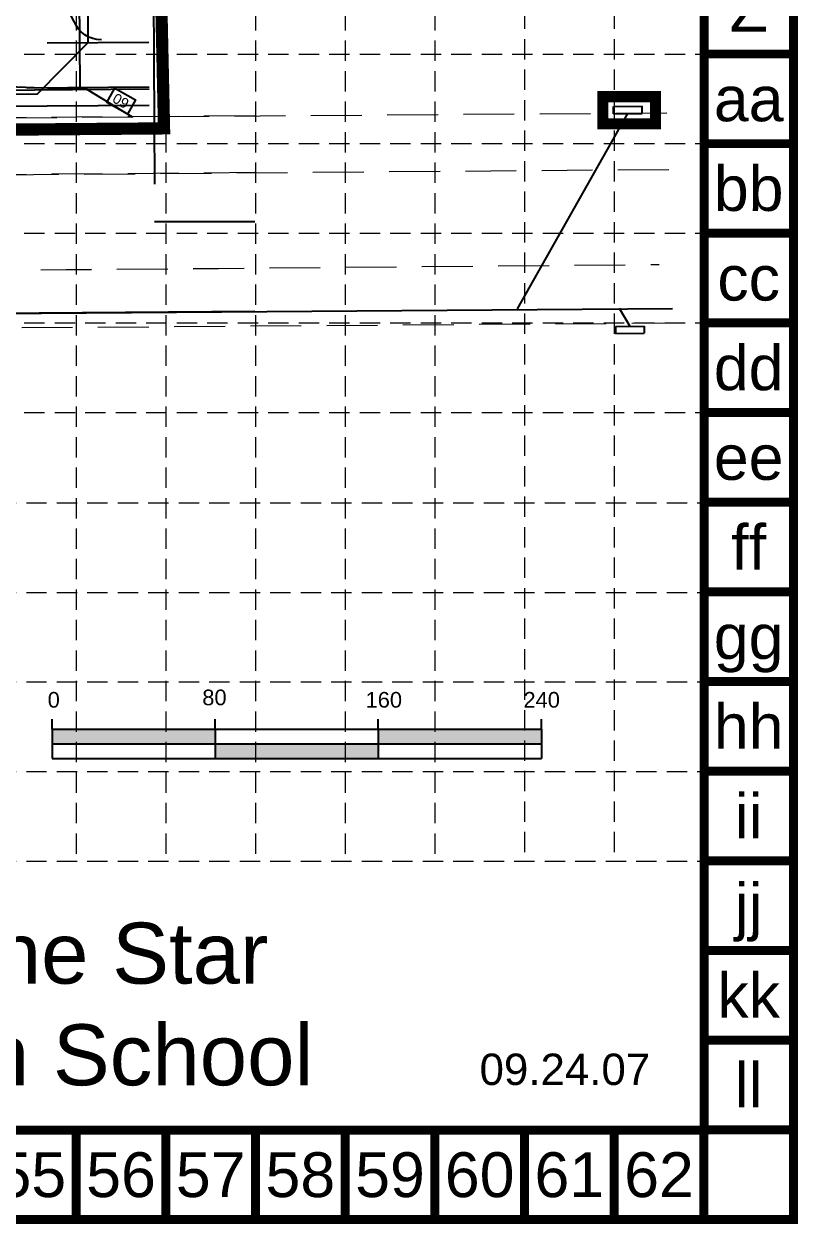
# Model space of a CAD drawing. Header units: feet. Extents: x 2467609 to 2470436, y 7119976 to 7121745.
# Drawn here: x 2470055 to 2470436, y 7119976 to 7120567 of the extents above; entities that cross this region are included whole.
import ezdxf
from ezdxf.enums import TextEntityAlignment as Align

# ---------------------------------------------------------------- set-up
doc = ezdxf.new("R2010")
doc.units = ezdxf.units.FT
doc.header["$LTSCALE"] = 100
doc.header["$MEASUREMENT"] = 0
for name, pattern in [('06117 BASE$0$DASHED', [0.75, 0.5, -0.25]), ('06117 BASE$0$HIDDEN', [0.375, 0.25, -0.125]), ('06117 BASE$0$PL2', [2.85, 2.25, -0.2, 0, -0.2, 0, -0.2]), ('HIDDEN', [0.375, 0.25, -0.125]), ('PHANTOM', [2.5, 1.25, -0.25, 0.25, -0.25, 0.25, -0.25]), ('SDASH', [0.15, 0.1, -0.05])]:
    doc.linetypes.add(name, pattern=pattern)
for name, color, linetype, lineweight in [('06117 BASE$0$CPWALK', 8, 'Continuous', 25), ('06117 BASE$0$LANDSCAPE-SETBACK', 8, '06117 BASE$0$DASHED', 25), ('06117 BASE$0$PROP-ROW', 1, '06117 BASE$0$PL2', 25), ('06117 BASE$0$ROAD-FUTURE', 8, '06117 BASE$0$HIDDEN', 18)]:
    doc.layers.add(name, color=color, linetype=linetype, lineweight=lineweight)
for name, color, linetype in [('06117 TOPO$0$EXSTM', 253, 'Continuous'), ('06117 TOPO$0$EXWATER', 253, 'Continuous'), ('BASE', 7, 'Continuous'), ('CITY LIMIT LINE', 2, 'PHANTOM'), ('CPCONT', 253, 'Continuous'), ('GRID', 254, 'HIDDEN'), ('LIMITS OF DISTURBANCE', 1, 'HIDDEN'), ('NARROW', 7, 'Continuous'), ('proposed ec', 6, 'SDASH')]:
    doc.layers.add(name, color=color, linetype=linetype)
doc.styles.get("Standard").update_dxf_attribs({"font": 'ARIAL.TTF'})

# ---------------------------------------------------------------- blocks, each defined once
blk = doc.blocks.new('A$C0CA6349E')
h = blk.add_hatch(color=7)
h.paths.add_polyline_path([(82.24, 7.21), (82.24, 14.41), (2.24, 14.41), (2.24, 7.21)])
h.paths.add_polyline_path([(82.24, 7.21), (82.24, 0), (162.24, 0), (162.24, 7.21)])
h.paths.add_polyline_path([(162.24, 14.41), (162.24, 7.21), (242.23, 7.21), (242.23, 14.41)])
at = {"color": 7}
for p, q in [((2.24, 14.41), (2.24, 19.21)), ((82.24, 14.41), (82.24, 19.21)), ((162.24, 14.41), (162.24, 19.21)), ((242.23, 14.41), (242.23, 19.21)), ((2.24, 14.41), (82.24, 14.41)), ((2.24, 14.41), (2.24, 0)), ((82.24, 14.41), (242.23, 14.41)), ((82.24, 14.41), (82.24, 0)), ((162.24, 14.41), (162.24, 0)), ((242.23, 14.41), (242.23, 0)), ((2.24, 7.21), (242.23, 7.21)), ((2.24, 0), (82.24, 0)), ((82.24, 0), (242.23, 0))]:
    blk.add_line(p, q, dxfattribs=at)
for s, p in [('0', (0.12, 24.94)), ('80', (75.94, 26.11)), ('160', (156.01, 24.94)), ('240', (233.44, 24.94))]:
    blk.add_text(s, height=7.68, dxfattribs=at).set_placement(p)

msp = doc.modelspace()

# ---------------------------------------------------------------- linework, layer by layer
at = {"layer": '06117 BASE$0$CPWALK'}
for p, q in [((2470116.59, 7120534.59), (2469153.82, 7120526.75)), ((2470116.59, 7120534.59), (2469153.82, 7120526.75)), ((2470116.65, 7120526.59), (2469153.89, 7120518.75)), ((2470116.65, 7120526.59), (2469153.89, 7120518.75))]:
    msp.add_line(p, q, dxfattribs=at)
at = {"layer": '06117 BASE$0$LANDSCAPE-SETBACK'}
msp.add_line((2470116.5, 7120557.59), (2468221.93, 7120542.16), dxfattribs=at)
msp.add_line((2470116.5, 7120557.59), (2468221.93, 7120542.16), dxfattribs=at)
at = {"layer": '06117 BASE$0$PROP-ROW'}
for p, q in [((2470082.11, 7121603.39), (2470086.5, 7120557.35)), ((2470082.11, 7121603.39), (2470086.5, 7120557.35)), ((2470061.61, 7120532.14), (2470086.5, 7120557.35)), ((2470061.61, 7120532.14), (2470086.5, 7120557.35)), ((2470061.61, 7120532.14), (2468221.3, 7120517.16)), ((2470061.61, 7120532.14), (2468221.3, 7120517.16))]:
    msp.add_line(p, q, dxfattribs=at)
at = {"layer": '06117 BASE$0$ROAD-FUTURE'}
for p, q in [((2470371.21, 7120522.8), (2469715.62, 7120517.83)), ((2470168.58, 7120521.51), (2469715.62, 7120517.83)), ((2470372.21, 7120494.95), (2468488.45, 7120479.83)), ((2470168.58, 7120493.51), (2468488.45, 7120479.83)), ((2469688.32, 7120442.6), (2470367.51, 7120448.3)), ((2469688.32, 7120442.6), (2470168.58, 7120446.51)), ((2469716.46, 7120414.83), (2470375.93, 7120419.61)), ((2469716.46, 7120414.83), (2470375.93, 7120419.61))]:
    msp.add_line(p, q, dxfattribs=at)
at = {"layer": '06117 TOPO$0$EXSTM'}
for p, q in [((2470297.87, 7120426.47), (2470352.09, 7120522.56)), ((2470345.06, 7120525.99), (2470359.05, 7120526.13)), ((2470345.09, 7120522.49), (2470345.06, 7120525.99)), ((2470345.09, 7120522.49), (2470359.09, 7120522.63)), ((2470359.09, 7120522.63), (2470359.05, 7120526.13)), ((2469712.99, 7120421.73), (2470373.95, 7120426.7)), ((2469712.99, 7120421.73), (2470168.58, 7120425.43)), ((2470347.77, 7120426.88), (2470353.04, 7120417.92)), ((2470346.04, 7120417.86), (2470360.04, 7120417.98)), ((2470346.04, 7120417.86), (2470346.06, 7120414.36)), ((2470360.04, 7120417.98), (2470360.06, 7120414.48)), ((2470346.06, 7120414.36), (2470360.06, 7120414.48))]:
    msp.add_line(p, q, dxfattribs=at)
at = {"layer": '06117 TOPO$0$EXSTM', "color": 5}
for p, q in [((2470297.87, 7120426.47), (2470352.09, 7120522.56)), ((2470345.06, 7120525.99), (2470359.05, 7120526.13)), ((2470345.09, 7120522.49), (2470345.06, 7120525.99)), ((2470345.09, 7120522.49), (2470359.09, 7120522.63)), ((2470359.09, 7120522.63), (2470359.05, 7120526.13)), ((2469712.99, 7120421.73), (2470373.95, 7120426.7)), ((2469712.99, 7120421.73), (2470168.58, 7120425.43)), ((2470347.77, 7120426.88), (2470353.04, 7120417.92)), ((2470346.04, 7120417.86), (2470360.04, 7120417.98)), ((2470346.04, 7120417.86), (2470346.06, 7120414.36)), ((2470360.04, 7120417.98), (2470360.06, 7120414.48)), ((2470346.06, 7120414.36), (2470360.06, 7120414.48))]:
    msp.add_line(p, q, dxfattribs=at)
at = {"layer": '06117 TOPO$0$EXWATER', "color": 4}
for p, q in [((2470082.63, 7120535.32, 1218.08), (2470077.74, 7121554.34, 1218.08)), ((2470116.58, 7120535.58, 1218.08), (2470056.58, 7120535.12, 1218.08))]:
    msp.add_line(p, q, dxfattribs=at)
at = {"layer": 'BASE', "color": 9}
msp.add_line((2470389.44, 7121698.47), (2470389.44, 7120022.67), dxfattribs=at)
at = {"layer": 'BASE', "const_width": 4.41}
for points in [[(2467611.14, 7119978.57), (2470433.54, 7119978.57), (2470433.54, 7121742.57), (2467611.14, 7121742.57)], [(2467655.15, 7120022.66), (2470389.56, 7120022.58), (2470389.51, 7121698.49), (2467655.7, 7121698.54)]]:
    msp.add_lwpolyline(points, close=True, dxfattribs=at)
for points in [[(2470433.54, 7120551.87), (2470389.44, 7120551.87)], [(2470433.54, 7120507.77), (2470389.44, 7120507.77)], [(2470433.54, 7120463.67), (2470389.44, 7120463.67)], [(2470433.54, 7120419.57), (2470389.44, 7120419.57)], [(2470433.54, 7120375.47), (2470389.44, 7120375.47)], [(2470433.54, 7120331.37), (2470389.44, 7120331.37)], [(2470433.54, 7120287.27), (2470389.44, 7120287.27)], [(2470433.54, 7120243.17), (2470389.44, 7120243.17)], [(2470433.54, 7120199.07), (2470389.44, 7120199.07)], [(2470433.54, 7120154.97), (2470389.44, 7120154.97)], [(2470433.54, 7120110.87), (2470389.44, 7120110.87)], [(2470433.54, 7120066.77), (2470389.44, 7120066.77)], [(2470080.74, 7119978.57), (2470080.74, 7120022.67)], [(2470124.84, 7119978.57), (2470124.84, 7120022.67)], [(2470168.94, 7119978.57), (2470168.94, 7120022.67)], [(2470213.04, 7119978.57), (2470213.04, 7120022.67)], [(2470257.14, 7119978.57), (2470257.14, 7120022.67)], [(2470301.24, 7119978.57), (2470301.24, 7120022.67)], [(2470345.34, 7119978.57), (2470345.34, 7120022.67)], [(2470433.54, 7120022.67), (2470389.44, 7120022.67)], [(2470389.44, 7119978.57), (2470389.44, 7120022.67)]]:
    msp.add_lwpolyline(points, dxfattribs=at)
at = {"layer": 'CITY LIMIT LINE', "color": 7}
for p, q in [((2470114.1, 7121612.86), (2470119.28, 7120469.56)), ((2470119.28, 7120469.56), (2470168.58, 7120469.56))]:
    msp.add_line(p, q, dxfattribs=at)
at = {"layer": 'CPCONT', "color": 35}
for points in [[(2470093.16, 7120558.89, -0.320173), (2470079.82, 7120567.83), (2470066.17, 7120593.41, 0.411846), (2470042.17, 7120599.76, 1.055507)], [(2469674.44, 7120544.9, -0.005396), (2470085.83, 7120534.55, 0.015679)]]:
    msp.add_lwpolyline(points, format="xyb", dxfattribs=at)
msp.add_lwpolyline([(2470108.47, 7120520.88), (2470085.83, 7120534.55)], dxfattribs=at)
msp.add_lwpolyline([(2470099.77, 7120535.1), (2470109.99, 7120529.31), (2470105.98, 7120522.21), (2470095.76, 7120528)], close=True, dxfattribs=at)
at = {"layer": 'GRID', "color": 252, "linetype": 'HIDDEN', "lineweight": 0, "ltscale": 0.4}
for p, q in [((2470080.74, 7121698.47), (2470080.74, 7120154.77)), ((2470124.84, 7121698.47), (2470124.84, 7120154.77)), ((2470168.94, 7121698.47), (2470168.94, 7120154.77)), ((2470213.04, 7121698.47), (2470213.04, 7120154.77)), ((2470257.14, 7121698.47), (2470257.14, 7120154.77)), ((2470301.16, 7121699.19), (2470301.16, 7120154.77)), ((2470345.26, 7121699.19), (2470345.26, 7120154.77)), ((2467655.24, 7120551.87), (2470389.44, 7120551.87)), ((2467655.24, 7120507.77), (2470389.44, 7120507.77)), ((2467655.24, 7120463.67), (2470389.44, 7120463.67)), ((2467655.24, 7120419.57), (2470389.44, 7120419.57)), ((2467655.24, 7120375.47), (2470389.44, 7120375.47)), ((2467656.23, 7120331.17), (2470390.43, 7120331.17)), ((2467656.23, 7120287.07), (2470390.43, 7120287.07)), ((2467656.23, 7120242.97), (2470390.43, 7120242.97)), ((2467656.23, 7120198.87), (2470390.43, 7120198.87)), ((2467656.23, 7120154.77), (2470390.43, 7120154.77))]:
    msp.add_line(p, q, dxfattribs=at)
at = {"layer": 'LIMITS OF DISTURBANCE', "ltscale": 2, "const_width": 6}
msp.add_lwpolyline([(2467833.01, 7121530.09), (2467846.43, 7120518.47, 0.339282), (2467879.82, 7120486.99), (2468303.87, 7120494.22), (2468842.22, 7120504.92), (2470123.96, 7120515.28), (2470099.86, 7121608.53), (2469509.9, 7121601.53), (2469502.05, 7121540.91), (2468847.18, 7121534.85), (2468155.33, 7121530.34)], format="xyb", close=True, dxfattribs=at)
at = {"layer": 'proposed ec', "color": 5, "const_width": 5.5}
msp.add_lwpolyline([(2470365.7, 7120517.55), (2470339.78, 7120517.55), (2470339.78, 7120530.92), (2470365.7, 7120530.92)], close=True, dxfattribs=at)

# ---------------------------------------------------------------- block references
at = {"layer": 'NARROW', "ltscale": 500, "xscale": 1.002834000217263, "yscale": 1.00283400027547, "zscale": 1.002834000005758}
msp.add_blockref('A$C0CA6349E', (2470066.61, 7120205.35), dxfattribs=at)

# ---------------------------------------------------------------- texts
at = {"insert": (2470084.44, 7120124.59), "char_height": 30, "width": 251.3434, "attachment_point": 2}
msp.add_mtext('Lone Star High School', dxfattribs=at)
at = {"layer": 'BASE'}
for s, p in [('Z', (2470411.49, 7120573.92)), ('aa', (2470411.49, 7120529.82)), ('bb', (2470411.49, 7120485.72)), ('cc', (2470411.49, 7120441.62)), ('dd', (2470411.49, 7120397.52)), ('ee', (2470411.49, 7120353.42)), ('ff', (2470411.49, 7120309.32)), ('gg', (2470411.49, 7120265.22)), ('hh', (2470411.49, 7120221.12)), ('ii', (2470411.49, 7120177.02)), ('jj', (2470411.49, 7120132.92)), ('kk', (2470411.49, 7120088.82)), ('ll', (2470411.49, 7120044.72)), ('55', (2470058.69, 7120000.62)), ('56', (2470102.79, 7120000.62)), ('57', (2470146.89, 7120000.62)), ('58', (2470190.99, 7120000.62)), ('59', (2470235.09, 7120000.62)), ('60', (2470279.19, 7120000.62)), ('61', (2470323.29, 7120000.62)), ('62', (2470367.39, 7120000.62))]:
    msp.add_text(s, height=22.05, dxfattribs=at).set_placement(p, align=Align.MIDDLE_CENTER)
msp.add_text('09.24.07', height=15.435, dxfattribs=at).set_placement((2470321.1, 7120044.74), align=Align.CENTER)
at = {"layer": 'CPCONT', "color": 35}
msp.add_text('09', height=5, rotation=330.4677, dxfattribs=at).set_placement((2470101.47, 7120526.6), align=Align.CENTER)

doc.saveas('drawing.dxf')
